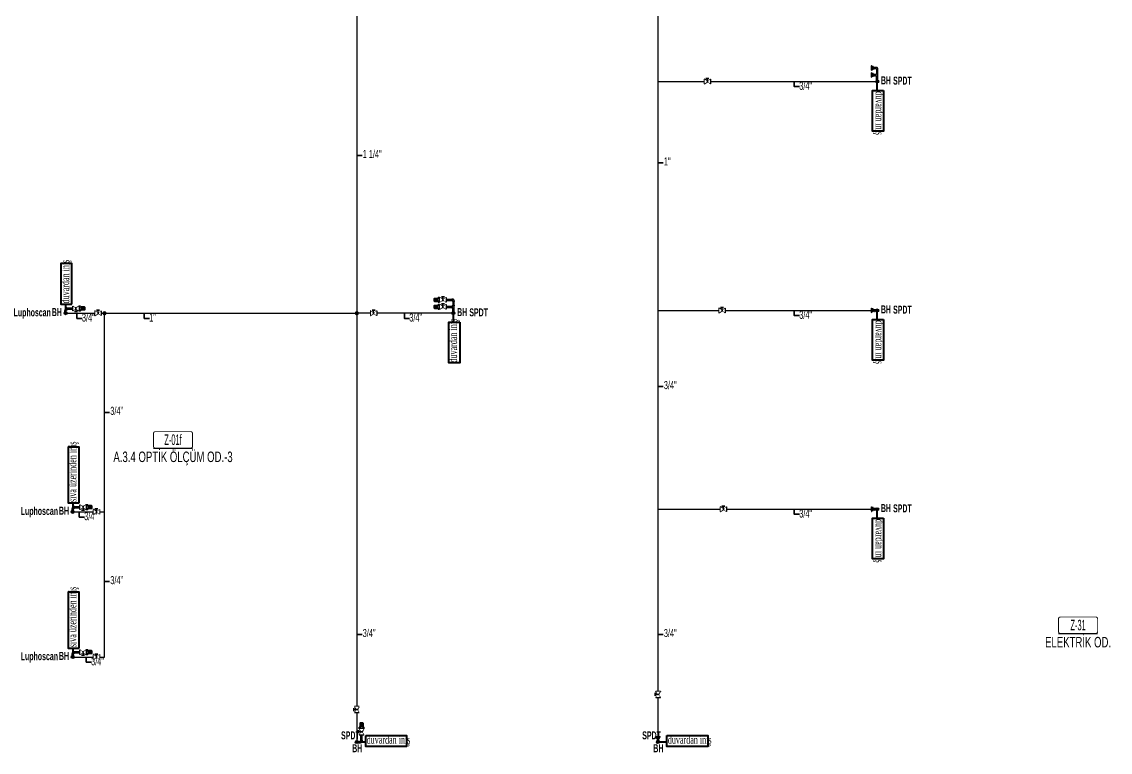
# Model space of a CAD drawing. Header units: centimetres. Extents: x 392964 to 515689, y 49661 to 58661.
# Drawn here: x 495445 to 497757, y 51865 to 53417 of the extents above; entities that cross this region are included whole.
import ezdxf
from ezdxf.enums import TextEntityAlignment as Align

# ---------------------------------------------------------------- set-up
doc = ezdxf.new("R2010")
doc.units = ezdxf.units.CM
doc.linetypes.add('MEDSISTEMBH_LINE', pattern=[1.5, 1.3, 0, -0.2])
for name, color, linetype in [('-M-MAHAL-DEBILER', 7, 'Continuous'), ('-M-MAHAL-ETIKET-NOT', 7, 'Continuous'), ('-M-MAHAL-ETIKET-NOTM', 7, 'Continuous'), ('-M-MAHAL-ETK-', 7, 'Continuous'), ('-M-MAHAL-HAVA-DEGISIM', 7, 'Continuous'), ('-M-MAHAL-NO', 7, 'Continuous'), ('-M-MAHAL-NOM', 7, 'Continuous'), ('-M-VALVE', 7, 'Continuous'), ('RAKOR02', 132, 'Continuous'), ('vana-kuresel02', 2, 'Continuous')]:
    doc.layers.add(name, color=color, linetype=linetype)
for name, color, linetype, lineweight in [('0-KRCN-BAS HAVA', 101, 'BASINÇ HAVA', 35), ('0-KRCN-IST-KÜRESEL VANA', 4, 'Continuous', 25), ('0-KRCN-SHT-KÜRESEL VANA', 4, 'Continuous', 25), ('_MDS_0', 7, 'Continuous', 30), ('_MDS_BORU_22.00X1.00_BASINÇLI HAVA', 5, 'Continuous', 30), ('_MDS_DOWN-22.00X1.00', 5, 'Continuous', 30), ('_MDS_TEE', 7, 'Continuous', 30), ('MED.GAZ YAZI', 2, '0-A_LINE', 40)]:
    doc.layers.add(name, color=color, linetype=linetype, lineweight=lineweight)
doc.styles.add('-M-ISSO-TEXT-TTF', font='ARIALN.TTF')
doc.styles.add('-M-MHLETK-NOT', font='romans.shx', dxfattribs={"width": 0.7})
doc.styles.add('-M-MHLETK-TEXT', font='ARIALN.TTF', dxfattribs={"width": 0.7})
doc.styles.add('BAYBURT XREF$0$TIMES', font='times.ttf')
doc.styles.add('BORU', font='tahoma.ttf', dxfattribs={"width": 0.5})
doc.styles.add('ON', font='ARIALN.TTF', dxfattribs={"width": 0.8, "height": 6})
doc.styles.add('OYAK', font='arialbd.ttf')
doc.styles.get("Standard").update_dxf_attribs({"font": 'arial.ttf'})
doc.linetypes.add('0-A_LINE', pattern='A,100,-1.5,["A",BORU,S=9,R=0,X=0,Y=-4.5],-9,6', length=116.5)
doc.linetypes.add('BASINÇ HAVA', pattern='A,0.5,-0.2,["BH",Standard,S=0.1,R=0,X=-0.1,Y=-0.05],-0.2', length=0.9)

# ---------------------------------------------------------------- blocks, each defined once
blk = doc.blocks.new('M-MHLETK-YNG')
at = {"layer": '-M-MAHAL-ETK-', "color": 0}
for p, q in [((-2.08, 0), (2.08, 0)), ((-1.16, 0), (-1.16, 0))]:
    blk.add_line(p, q, dxfattribs=at)
blk.add_lwpolyline([(-1.88, 1.74, 0.1, 0.1, 0), (1.88, 1.74, 0.1, 0.1, -0.414214), (2.08, 1.54, 0.1, 0.1, 0), (2.08, 0.2, 0.1, 0.1, -0.414214), (1.88, 0, 0.1, 0.1, 0), (-1.88, 0, 0.1, 0.1, -0.414214), (-2.08, 0.2, 0.1, 0.1, 0), (-2.08, 1.54, 0.1, 0.1, -0.414214)], format="xyseb", close=True, dxfattribs=at)
at = {"layer": '-M-MAHAL-DEBILER', "color": 4, "style": '-M-MHLETK-NOT', "width": 0.5, "flags": 8}
blk.add_attdef('DEBIS', text='', height=0.4, dxfattribs=at).set_placement((-2.17, 2.15), align=Align.MIDDLE_CENTER)
at = {"layer": '-M-MAHAL-DEBILER', "color": 191, "style": '-M-MHLETK-NOT', "width": 0.5, "flags": 8}
blk.add_attdef('DEBIR', text='', height=0.4, dxfattribs=at).set_placement((-1.61, 2.15), align=Align.MIDDLE_CENTER)
at = {"layer": '-M-MAHAL-DEBILER', "color": 31, "style": '-M-MHLETK-NOT', "width": 0.5, "flags": 8}
blk.add_attdef('DEBIF', text='', height=0.4, dxfattribs=at).set_placement((1.59, 2.15), align=Align.MIDDLE_CENTER)
at = {"layer": '-M-MAHAL-DEBILER', "color": 1, "style": '-M-MHLETK-NOT', "width": 0.5, "flags": 8}
blk.add_attdef('DEBIE', text='', height=0.4, dxfattribs=at).set_placement((2.32, 2.15), align=Align.MIDDLE_CENTER)
at = {"layer": '-M-MAHAL-ETIKET-NOT', "color": 3}
for tag, height, style, width, flags, p in [('KIS', 0.04, '-M-MHLETK-NOT', 0.5, 9, (-2.59, 1.62)), ('ALAN', 0.04, '-M-MHLETK-NOT', 0.5, 9, (-2.58, 1.56)), ('RH', 0.04, '-M-MHLETK-NOT', 0.5, 9, (-2.39, 1.62)), ('YUKSEKLIK', 0.04, '-M-MHLETK-NOT', 0.5, 9, (-2.32, 1.56)), ('YAZ', 0.04, '-M-MHLETK-NOT', 0.5, 9, (-2.18, 1.62)), ('MAH-ADI', 1.11, '-M-ISSO-TEXT-TTF', 0.8, 8, (0, -0.93))]:
    blk.add_attdef(tag, text='', height=height, dxfattribs=dict(at, style=style, width=width, flags=flags)).set_placement(p, align=Align.MIDDLE_CENTER)
at = {"layer": '-M-MAHAL-ETIKET-NOT', "color": 3, "style": '-M-MHLETK-NOT', "width": 0.5, "flags": 9}
for tag, p, height in [('HL', (-2.62, 1.49), 0.0286), ('KLKTR', (-2.62, 1.42), 0.04), ('RDY-BOY1', (-2.61, 1.37), 0.0286), ('RDY-BOY2', (-2.61, 1.32), 0.0286), ('RDY-BOY3', (-2.61, 1.27), 0.0286), ('RDY-BOY4', (-2.61, 1.22), 0.0286), ('KON-BOY1', (-2.61, 1.14), 0.0286), ('HLA', (-2.52, 1.49), 0.0286), ('RDY-TIP1', (-2.5, 1.37), 0.0286), ('RDY-TIP2', (-2.5, 1.32), 0.0286), ('RDY-TIP3', (-2.5, 1.27), 0.0286), ('RDY-TIP4', (-2.5, 1.22), 0.0286), ('KON-TIP1', (-2.5, 1.14), 0.0286), ('RDY-ADET1', (-2.39, 1.37), 0.0286), ('RDY-ADET2', (-2.39, 1.32), 0.0286), ('RDY-ADET3', (-2.39, 1.27), 0.0286), ('RDY-ADET4', (-2.39, 1.22), 0.0286), ('KON-ADET1', (-2.39, 1.14), 0.0286), ('RDY-ISI1', (-2.27, 1.37), 0.0286), ('RDY-ISI2', (-2.27, 1.32), 0.0286), ('RDY-ISI3', (-2.27, 1.27), 0.0286), ('RDY-ISI4', (-2.27, 1.22), 0.0286), ('KON-ISI1', (-2.27, 1.14), 0.0286), ('SHG', (-2.23, 1.49), 0.0286), ('AHU', (-2.23, 1.44), 0.0286), ('LHG', (-2.13, 1.49), 0.0286), ('RDY-BNP1', (-2.1, 1.37), 0.0286), ('RDY-BNP2', (-2.1, 1.32), 0.0286), ('RDY-BNP3', (-2.1, 1.27), 0.0286), ('RDY-BNP4', (-2.1, 1.22), 0.0286), ('KON-BNP1', (-2.1, 1.14), 0.0286), ('HG', (-2.04, 1.49), 0.0286), ('HGA', (-1.96, 1.49), 0.0286), ('EF', (-1.96, 1.44), 0.0286), ('RDY-BNK1', (-1.96, 1.37), 0.0286), ('RDY-BNK2', (-1.96, 1.32), 0.0286), ('RDY-BNK3', (-1.96, 1.27), 0.0286), ('RDY-BNK4', (-1.96, 1.22), 0.0286), ('KON-BNK1', (-1.96, 1.14), 0.0286), ('KON-BOY2', (-2.61, 1.09), 0.0286), ('KON-BOY3', (-2.61, 1.04), 0.0286), ('FCU-TIP1', (-2.61, 0.96), 0.0286), ('FCU-TIP2', (-2.61, 0.91), 0.0286), ('FCU-TIP3', (-2.61, 0.86), 0.0286), ('VRV-TIP1', (-2.61, 0.76), 0.0286), ('VRV-TIP2', (-2.61, 0.71), 0.0286), ('FCU-ADET1', (-2.52, 0.96), 0.0286), ('FCU-ADET2', (-2.52, 0.91), 0.0286), ('FCU-ADET3', (-2.52, 0.86), 0.0286), ('VRV-ADET1', (-2.52, 0.76), 0.0286), ('VRV-ADET2', (-2.52, 0.71), 0.0286), ('KON-TIP2', (-2.5, 1.09), 0.0286), ('KON-TIP3', (-2.5, 1.04), 0.0286), ('FCU-KAP1', (-2.4, 0.96), 0.0286), ('FCU-KAP2', (-2.4, 0.91), 0.0286), ('FCU-KAP3', (-2.4, 0.86), 0.0286), ('VRV-KAP1', (-2.4, 0.76), 0.0286), ('VRV-KAP2', (-2.4, 0.71), 0.0286), ('KON-ADET2', (-2.39, 1.09), 0.0286), ('KON-ADET3', (-2.39, 1.04), 0.0286), ('FCU-DUY1', (-2.27, 0.96), 0.0286), ('FCU-DUY2', (-2.27, 0.91), 0.0286), ('FCU-DUY3', (-2.27, 0.86), 0.0286), ('VRV-DUY1', (-2.27, 0.76), 0.0286), ('VRV-DUY2', (-2.27, 0.71), 0.0286), ('KON-ISI2', (-2.27, 1.09), 0.0286), ('KON-ISI3', (-2.27, 1.04), 0.0286), ('FCU-SOG1', (-2.15, 0.96), 0.0286), ('FCU-SOG2', (-2.15, 0.91), 0.0286), ('FCU-SOG3', (-2.15, 0.86), 0.0286), ('VRV-SOG1', (-2.15, 0.76), 0.0286), ('VRV-SOG2', (-2.15, 0.71), 0.0286), ('KON-BNP2', (-2.1, 1.09), 0.0286), ('KON-BNP3', (-2.1, 1.04), 0.0286), ('FCU-ISI1', (-2.04, 0.96), 0.0286), ('FCU-ISI2', (-2.04, 0.91), 0.0286), ('FCU-ISI3', (-2.04, 0.86), 0.0286), ('VRV-ISI1', (-2.04, 0.76), 0.0286), ('VRV-ISI2', (-2.04, 0.71), 0.0286), ('KON-BNK2', (-1.96, 1.09), 0.0286), ('KON-BNK3', (-1.96, 1.04), 0.0286), ('FCU-DEBI1', (-1.95, 0.96), 0.0286), ('FCU-DEBI2', (-1.95, 0.91), 0.0286), ('FCU-DEBI3', (-1.95, 0.86), 0.0286), ('VRV-DEBI1', (-1.95, 0.76), 0.0286), ('VRV-DEBI2', (-1.95, 0.71), 0.0286), ('FCU-BNP1', (-1.83, 0.96), 0.0286), ('FCU-BNP2', (-1.83, 0.91), 0.0286), ('FCU-BNP3', (-1.83, 0.86), 0.0286), ('VRV-BNP1', (-1.83, 0.76), 0.0286), ('VRV-BNP2', (-1.83, 0.71), 0.0286), ('FCU-BNK1', (-1.61, 0.96), 0.0286), ('FCU-BNK2', (-1.61, 0.91), 0.0286), ('FCU-BNK3', (-1.61, 0.86), 0.0286), ('VRV-BNK1', (-1.61, 0.76), 0.0286), ('VRV-BNK2', (-1.61, 0.71), 0.0286)]:
    blk.add_attdef(tag, p, '', height=height, dxfattribs=at)
at = {"layer": '-M-MAHAL-ETIKET-NOTM', "color": 3, "style": '-M-ISSO-TEXT-TTF', "width": 0.8, "flags": 8}
blk.add_attdef('MAH-ADI2', text='', height=1.11, dxfattribs=at).set_placement((0, -2.55), align=Align.MIDDLE_CENTER)
at = {"layer": '-M-MAHAL-HAVA-DEGISIM', "style": '-M-MHLETK-NOT', "width": 0.5, "flags": 8}
for tag, p in [('HAVADEG', (0, 3.61)), ('HAVA', (0, 2.4))]:
    blk.add_attdef(tag, text='', height=0.6, dxfattribs=at).set_placement(p, align=Align.MIDDLE_CENTER)
at = {"layer": '-M-MAHAL-NO', "color": 7, "style": '-M-MHLETK-TEXT', "width": 0.6, "flags": 8}
blk.add_attdef('MAH-NO', text='', height=1.11, dxfattribs=at).set_placement((0, 0.89), align=Align.MIDDLE_CENTER)
at = {"layer": '-M-MAHAL-NOM', "color": 7, "style": '-M-MHLETK-TEXT', "width": 0.6, "flags": 8}
blk.add_attdef('MAH-NOM', text='', height=1.11, dxfattribs=at).set_placement((0, 0.89), align=Align.MIDDLE_CENTER)
blk = doc.blocks.new('TEE')
at = {"layer": '_MDS_TEE'}
h = blk.add_hatch(color=256, dxfattribs=at)
h.dxf.hatch_style = 1
edge = h.paths.add_edge_path()
edge.add_arc((0, 0), 50, 0, 360)
blk.add_circle((0, 0), 50, dxfattribs=at)
blk = doc.blocks.new('G$C6C5B105C')
at = {"layer": '-M-VALVE', "color": 7}
for p, q in [((-3.3, 0), (-3.3, -3.4)), ((3.3, 0), (-3.3, 0)), ((-3.2, 0), (-3.2, -3.4)), ((3.2, 0), (3.2, -3.4)), ((3.3, 0), (3.3, -3.4)), ((-5, -3.3), (-5, -3.2)), ((-4.6, -3.6), (-5, -3.2)), ((-4.7, -3.6), (-5, -3.3)), ((-3.5, -3.6), (-4.6, -3.6)), ((-4.6, -3.7), (4.6, -3.7)), ((-3.2, -2.6), (-2.8, -2.6)), ((-3.2, -3.5), (-3.2, -2.6)), ((-3.1, -3.5), (-3.1, -2.6)), ((-1.8, -3.6), (-3, -3.6)), ((3, -3.7), (-3, -3.7)), ((-2.8, -2.7), (-2.8, -3.3)), ((-2.8, -2.7), (-2.7, -3.3)), ((-2.7, -2.6), (-2, -2.6)), ((-2.7, -2.7), (-2.6, -3.3)), ((-1.9, -3.3), (-1.9, -2.7)), ((-1.7, -3.3), (-1.8, -2.7)), ((-1.8, -3.3), (-1.8, -2.7)), ((-1.7, -2.6), (-1.4, -2.6)), ((-1.6, -3.3), (-1.6, -3.4)), ((-1.5, -3.3), (-1.5, -3.4)), ((-1.4, -3.7), (-1.5, -3.7)), ((-1.2, -1.5), (-1.4, -1.6)), ((-1.4, -1.6), (-1.2, -1.7)), ((-1.2, -1.7), (-1.4, -1.8)), ((-1.4, -1.8), (-1.2, -2)), ((-1.2, -2), (-1.4, -2.1)), ((-1.4, -2.1), (-1.2, -2.2)), ((-1.2, -2.2), (-1.4, -2.3)), ((-1.4, -2.3), (-1.2, -2.4)), ((-1.2, -2.4), (-1.4, -2.6)), ((-1.4, -2.6), (-1.2, -2.7)), ((-1.2, -2.7), (-1.4, -2.8)), ((-1.4, -2.8), (-1.2, -2.9)), ((-1.2, -2.9), (-1.4, -3.1)), ((-1.4, -3.1), (-1.3, -3.1)), ((-1.4, -3.1), (-1.3, -3.2)), ((-1.4, -3.2), (-1.2, -3.2)), ((-0.1, -3.7), (-1.4, -3.7)), ((-1.2, -1.3), (-1.3, -1.4)), ((-1.3, -1.4), (-1.2, -1.5)), ((-1.3, -3.2), (-1.2, -3.3)), ((1.4, -3.7), (0.1, -3.7)), ((1.3, -1.4), (1.2, -1.3)), ((1.3, -1.4), (1.2, -1.5)), ((1.2, -1.5), (1.4, -1.6)), ((1.4, -1.6), (1.2, -1.7)), ((1.2, -1.7), (1.4, -1.8)), ((1.4, -1.8), (1.2, -2)), ((1.2, -2), (1.4, -2.1)), ((1.4, -2.1), (1.2, -2.2)), ((1.2, -2.2), (1.4, -2.3)), ((1.4, -2.3), (1.2, -2.4)), ((1.2, -2.4), (1.4, -2.6)), ((1.4, -2.6), (1.2, -2.7)), ((1.2, -2.7), (1.4, -2.8)), ((1.4, -2.8), (1.2, -2.9)), ((1.2, -2.9), (1.4, -3.1)), ((1.3, -3.2), (1.2, -3.3)), ((1.4, -3), (1.3, -3)), ((1.4, -3.1), (1.3, -3.2)), ((1.7, -2.6), (1.4, -2.6)), ((1.4, -3.1), (1.4, -3.1)), ((1.5, -3.7), (1.4, -3.7)), ((1.5, -3.2), (1.5, -3.4)), ((1.6, -3.2), (1.6, -3.4)), ((1.6, -3.6), (1.7, -3.5)), ((1.7, -3.3), (1.8, -2.7)), ((1.8, -3.3), (1.8, -2.7)), ((1.8, -3.6), (3, -3.6)), ((1.9, -3.3), (1.9, -2.7)), ((2.7, -2.6), (2, -2.6)), ((2.7, -2.7), (2.6, -3.3)), ((2.8, -2.7), (2.7, -3.3)), ((2.8, -2.6), (3.2, -2.6)), ((2.8, -2.7), (2.8, -3.3)), ((3.1, -3.5), (3.1, -2.6)), ((3.2, -3.5), (3.2, -2.6)), ((3.5, -3.6), (4.6, -3.6)), ((4.6, -3.6), (5, -3.2)), ((4.7, -3.6), (5, -3.3)), ((5, -3.3), (5, -3.2))]:
    blk.add_line(p, q, dxfattribs=at)
at = {"layer": '-M-VALVE', "color": 8}
for p, q in [((-3.2, 0), (-3.3, -0.1)), ((3.3, 0), (3.2, -0.1)), ((-4.9, -3.2), (-5, -3.3)), ((-4.9, -3.3), (-4.9, -3.4)), ((-4.8, -3.4), (-4.8, -3.4)), ((-4.7, -3.5), (-4.8, -3.5)), ((-4.7, -3.6), (-4.7, -3.6)), ((-4.6, -3.6), (-4.6, -3.7)), ((-4.4, -3.6), (-4.5, -3.7)), ((-4.3, -3.6), (-4.3, -3.7)), ((-4.1, -3.6), (-4.2, -3.7)), ((-4, -3.6), (-4, -3.7)), ((-3.8, -3.6), (-3.9, -3.7)), ((-3.7, -3.6), (-3.7, -3.7)), ((-3.5, -3.6), (-3.6, -3.7)), ((-3.2, -3.5), (-3.4, -3.7)), ((-3.2, -0.2), (-3.3, -0.2)), ((-3.2, -0.3), (-3.3, -0.4)), ((-3.2, -0.5), (-3.3, -0.5)), ((-3.2, -0.6), (-3.3, -0.7)), ((-3.2, -0.7), (-3.3, -0.8)), ((-3.2, -0.9), (-3.3, -1)), ((-3.2, -1), (-3.3, -1.1)), ((-3.2, -1.2), (-3.3, -1.3)), ((-3.2, -1.4), (-3.3, -1.4)), ((-3.2, -1.5), (-3.3, -1.6)), ((-3.2, -1.7), (-3.3, -1.7)), ((-3.2, -1.8), (-3.3, -1.9)), ((-3.2, -2), (-3.3, -2)), ((-3.2, -2.1), (-3.3, -2.2)), ((-3.2, -2.3), (-3.3, -2.3)), ((-3.2, -2.4), (-3.3, -2.5)), ((-3.2, -2.6), (-3.3, -2.6)), ((-3.2, -2.7), (-3.3, -2.8)), ((-3.2, -2.9), (-3.3, -2.9)), ((-3.2, -3), (-3.3, -3.1)), ((-3.2, -3.2), (-3.3, -3.2)), ((-3.2, -3.3), (-3.3, -3.4)), ((-3.1, -3.4), (-3.2, -3.4)), ((-3.2, -3.6), (-3.1, -3.5)), ((-3.1, -3.6), (-3, -3.6)), ((-3, -3.7), (-2.9, -3.6)), ((-2.8, -3.7), (-2.7, -3.6)), ((-2.7, -3.7), (-2.6, -3.6)), ((-2.5, -3.7), (-2.4, -3.6)), ((-2.4, -3.7), (-2.3, -3.6)), ((-2.2, -3.7), (-2.1, -3.6)), ((-2.1, -3.7), (-2, -3.6)), ((-1.9, -3.7), (-1.8, -3.6)), ((-1.8, -3.7), (-1.5, -3.4)), ((-1.6, -3.4), (-1.4, -3.1)), ((1.2, -1.4), (-1.4, -1.6)), ((1.4, -1.6), (-1.4, -1.8)), ((1.4, -1.8), (-1.4, -2.1)), ((1.4, -2.1), (-1.4, -2.3)), ((1.4, -2.3), (-1.4, -2.6)), ((1.4, -2.6), (-1.4, -2.8)), ((1.4, -2.8), (-1.4, -3.1)), ((-0.4, -1.3), (-1.3, -1.4)), ((1.2, -2.9), (-1.3, -3.1)), ((-1.3, -3.2), (-1.3, -3.2)), ((-1.3, -3.2), (-1.3, -3.2)), ((0.2, -1.3), (-1.2, -1.5)), ((-1.2, -1.7), (1.2, -1.5)), ((1.2, -1.7), (-1.2, -2)), ((-1.2, -2.2), (1.2, -2)), ((1.2, -2.2), (-1.2, -2.4)), ((-1.2, -2.7), (1.2, -2.4)), ((1.2, -2.7), (-1.2, -2.9)), ((1.4, -3.1), (0.1, -3.2)), ((1.4, -3), (1.5, -3)), ((1.5, -3.1), (1.6, -3)), ((1.5, -3.2), (1.6, -3.1)), ((1.5, -3.4), (1.6, -3.3)), ((1.6, -3.5), (1.6, -3.4)), ((1.7, -3.7), (1.8, -3.6)), ((1.8, -3.7), (1.9, -3.6)), ((2, -3.7), (2.1, -3.6)), ((2.1, -3.7), (2.3, -3.6)), ((2.3, -3.7), (2.4, -3.6)), ((2.5, -3.7), (2.6, -3.6)), ((2.6, -3.7), (2.7, -3.6)), ((2.8, -3.7), (2.9, -3.6)), ((2.9, -3.7), (3, -3.6)), ((3.1, -3.5), (3.1, -3.4)), ((3.1, -3.4), (3.2, -3.4)), ((3.1, -3.7), (3.2, -3.5)), ((3.3, -0.2), (3.2, -0.2)), ((3.3, -0.3), (3.2, -0.4)), ((3.3, -0.5), (3.2, -0.5)), ((3.3, -0.6), (3.2, -0.7)), ((3.3, -0.7), (3.2, -0.8)), ((3.3, -0.9), (3.2, -1)), ((3.3, -1.1), (3.2, -1.1)), ((3.3, -1.2), (3.2, -1.3)), ((3.3, -1.4), (3.2, -1.4)), ((3.3, -1.5), (3.2, -1.6)), ((3.3, -1.7), (3.2, -1.7)), ((3.3, -1.8), (3.2, -1.9)), ((3.3, -2), (3.2, -2)), ((3.3, -2.1), (3.2, -2.2)), ((3.3, -2.3), (3.2, -2.4)), ((3.3, -2.4), (3.2, -2.5)), ((3.3, -2.6), (3.2, -2.7)), ((3.3, -2.7), (3.2, -2.8)), ((3.3, -2.9), (3.2, -3)), ((3.3, -3), (3.2, -3.1)), ((3.3, -3.2), (3.2, -3.3)), ((3.3, -3.3), (3.2, -3.4)), ((3.3, -3.5), (3.2, -3.5)), ((3.3, -3.6), (3.3, -3.6)), ((3.5, -3.6), (3.4, -3.7)), ((3.6, -3.6), (3.5, -3.7)), ((3.8, -3.6), (3.7, -3.7)), ((3.9, -3.6), (3.8, -3.7)), ((4.1, -3.6), (4, -3.7)), ((4.2, -3.6), (4.2, -3.7)), ((4.4, -3.6), (4.3, -3.7)), ((4.5, -3.6), (4.5, -3.7)), ((4.9, -3.4), (4.6, -3.7))]:
    blk.add_line(p, q, dxfattribs=at)
at = {"layer": '-M-VALVE', "color": 7, "extrusion": (2.61232e-16, 1, -2e-16)}
for p, q in [((1.3, -3.2), (-1.3, -3.2)), ((1.2, -1.3), (-1.2, -1.3))]:
    blk.add_line(p, q, dxfattribs=at)
at = {"layer": '-M-VALVE', "color": 7}
for centre, radius, start, end in [((-4.6, -3.5), 0.164, 222.6141, 270), ((-4.6, -3.5), 0.103, 222.6141, 270), ((-3.5, -3.4), 0.206, 270, 0), ((-3.5, -3.4), 0.267, 270, 0), ((-3, -3.5), 0.205, 180, 270), ((-3, -3.5), 0.103, 180, 270), ((-1.8, -3.4), 0.206, 270, 0), ((-1.8, -3.4), 0.308, 270, 0), ((-1.4, -3.3), 0.205, 92.7361, 180), ((-1.4, -3.3), 0.103, 92.7361, 180), ((-1.4, -3.4), 0.257, 270, 18.7241), ((1.4, -3.4), 0.257, 161.3204, 270), ((1.4, -3.2), 0.205, 0, 92.7361), ((1.4, -3.2), 0.103, 0, 92.7361), ((1.8, -3.4), 0.308, 180, 270), ((1.8, -3.4), 0.206, 180, 270), ((3, -3.5), 0.103, 270, 0), ((3, -3.5), 0.205, 270, 0), ((3.5, -3.4), 0.267, 180, 270), ((3.5, -3.4), 0.206, 180, 270), ((4.6, -3.5), 0.103, 270, 317.3859), ((4.6, -3.5), 0.164, 270, 317.3859)]:
    blk.add_arc(centre, radius, start, end, dxfattribs=at)
for centre, major_axis, ratio, start_param, end_param in [((-2.7, -2.7), (0, -0.103), 0.499054, 3.141593, 4.893196), ((-2.8, -2.7), (0, 0.103), 0.502318, 4.712389, 6.283185), ((-2.7, -3.3), (0, -0.108), 0.5, 4.712389, 8.034448), ((-2.6, -2.7), (0, -0.103), 0.499054, 3.141593, 4.893196), ((-2.8, -3.3), (0, -0.108), 0.5, 7.24851, 8.034448), ((-2, -2.7), (0, 0.103), 0.811399, 4.749961, 6.283185), ((-1.9, -3.3), (0, 0.108), 0.809017, 3.495105, 4.766088), ((-1.8, -3.3), (0, 0.108), 0.809017, 1.596677, 4.766088), ((-1.7, -2.7), (0, 0.103), 0.808856, 0, 1.638834), ((-1.7, -2.7), (0, 0.103), 0.808856, 0, 1.638834)]:
    blk.add_ellipse(centre, major_axis=major_axis, ratio=ratio, start_param=start_param, end_param=end_param, dxfattribs=at)
at = {"layer": '-M-VALVE', "color": 7, "extrusion": (0, 0, -1)}
for centre, major_axis, ratio, start_param, end_param in [((1.7, -2.7), (0, 0.103), 0.808856, 0, 1.638834), ((1.7, -2.7), (0, 0.103), 0.808856, 0, 1.638834), ((1.8, -3.3), (0, 0.108), 0.809017, 1.596677, 4.766088), ((1.9, -3.3), (0, 0.108), 0.809017, 3.495105, 4.766088), ((2, -2.7), (0, 0.103), 0.811399, 4.749961, 6.283185), ((2.6, -2.7), (0, -0.103), 0.499054, 3.141593, 4.893196), ((2.7, -3.3), (0, -0.108), 0.5, 4.712389, 8.034448), ((2.7, -2.7), (0, -0.103), 0.499054, 3.141593, 4.893196), ((2.8, -3.3), (0, -0.108), 0.5, 7.24851, 8.034448), ((2.8, -2.7), (0, 0.103), 0.502318, 4.712389, 6.283185)]:
    blk.add_ellipse(centre, major_axis=major_axis, ratio=ratio, start_param=start_param, end_param=end_param, dxfattribs=at)
blk = doc.blocks.new('0-MEK-SHT-KÜRESELVANA')
at = {"layer": '0-KRCN-IST-KÜRESEL VANA'}
blk.add_hatch(color=256, dxfattribs=at).paths.add_polyline_path([(1.4, 0, 1), (-1.4, 0, 1)])
for p, q in [((-1.1, 0.9), (-4.2, 3)), ((-4.2, -3.1), (-4.2, 3)), ((-4.2, 3), (-4.2, -3.1)), ((-2.4, 4.6), (2.3, 4.6)), ((0, 4.6), (-2.4, 4.6)), ((0, 0), (0, 4.6)), ((2.3, 4.6), (0, 4.6)), ((1.1, 0.8), (4.3, 3)), ((4.3, -3.1), (4.3, 3)), ((4.3, 3), (4.3, -3.1)), ((-4.2, -3.1), (-1.1, -0.9)), ((4.3, -3.1), (1.1, -0.8))]:
    blk.add_line(p, q, dxfattribs=at)
for points in [[(-4.5, 3.7), (-5, 3.7), (-5, -3.8), (-4.5, -3.8)], [(4.6, 3.7), (5, 3.7), (5, -3.8), (4.6, -3.8)]]:
    blk.add_lwpolyline(points, close=True, dxfattribs=at)
blk.add_circle((0, 0), 1.42, dxfattribs=at)
blk.add_wipeout([(4.3, 3), (4.3, -3.1), (1.1, -0.9), (1.2, -0.8), (1.2, -0.7), (1.2, -0.7), (1.3, -0.6), (1.3, -0.5), (1.4, -0.4), (1.4, -0.3), (1.4, -0.2), (1.4, -0.1), (1.4, 0), (1.4, 0.1), (1.4, 0.2), (1.4, 0.2), (1.4, 0.3), (1.4, 0.4), (1.3, 0.5), (1.3, 0.6), (1.2, 0.7), (1.2, 0.7), (1.2, 0.8), (1.1, 0.8), (1.1, 0.9)]).dxf.layer = '0-KRCN-IST-KÜRESEL VANA'
blk.add_wipeout([(-4.2, 3), (-4.2, -3.1), (-1.1, -0.9), (-1.2, -0.8), (-1.2, -0.7), (-1.2, -0.7), (-1.3, -0.6), (-1.3, -0.5), (-1.4, -0.4), (-1.4, -0.3), (-1.4, -0.2), (-1.4, -0.1), (-1.4, 0), (-1.4, 0.1), (-1.4, 0.2), (-1.4, 0.2), (-1.4, 0.3), (-1.4, 0.4), (-1.3, 0.5), (-1.3, 0.6), (-1.2, 0.7), (-1.2, 0.7), (-1.2, 0.8), (-1.1, 0.8), (-1.1, 0.9)]).dxf.layer = '0-KRCN-IST-KÜRESEL VANA'
blk = doc.blocks.new('A$C6A0AA91C')
at = {"layer": 'RAKOR02', "ltscale": 0.2}
for p, q in [((0, -14.6), (0, 14.2)), ((1.2, 19.1), (12, 19.1)), ((1.2, 10.1), (12, 10.1)), ((13.2, -14.6), (13.2, 14.2)), ((13.2, -14.2), (13.2, 14.2)), ((15.7, 13.5), (13.2, 11)), ((13.2, -11), (13.2, 11)), ((26, 13.5), (15.7, 13.5)), ((15.7, -13.5), (15.7, 13.5)), ((26, -13.5), (26, 13.5)), ((29, 12), (26, 12)), ((37, 13.5), (29, 13.5)), ((29, -13.5), (29, 13.5)), ((37, -13.5), (37, 13.5)), ((40, 12), (37, 12)), ((43, 13.5), (40, 13.5)), ((40, -13.5), (40, 13.5)), ((43, -13.5), (43, 13.5)), ((43, 13.5), (45.5, 11)), ((45.5, -11), (45.5, 11)), ((12, -10.1), (1.2, -10.1)), ((12, -19.1), (1.2, -19.1)), ((15.7, -13.5), (13.2, -11)), ((26, -13.5), (15.7, -13.5)), ((29, -12), (26, -12)), ((37, -13.5), (29, -13.5)), ((40, -12), (37, -12)), ((43, -13.5), (40, -13.5)), ((43, -13.5), (45.5, -11))]:
    blk.add_line(p, q, dxfattribs=at)
for centre, radius, start, end in [((9, 14.6), 9.04, 150.13717, 209.86283), ((42.7, 0), 42.7, 166.38232, 193.61768), ((4.2, 14.6), 9.04, 330.13717, 29.86283), ((-29.5, 0), 42.7, 346.38232, 13.61768), ((9, -14.6), 9.04, 150.13717, 209.86283), ((4.2, -14.6), 9.04, 330.13717, 29.86283)]:
    blk.add_arc(centre, radius, start, end, dxfattribs=at)

msp = doc.modelspace()

# ---------------------------------------------------------------- hatches: boundary and pattern name
at = {"layer": '_MDS_DOWN-22.00X1.00'}
for points in [[(497258.4, 53290.3, 1), (497264.9, 53290.3, 1)], [(495541.1, 52797.9, -1), (495534.6, 52797.9, -1)], [(496358.4, 52797.9, -1), (496364.9, 52797.9, -1)], [(497258.4, 52803.7, 1), (497264.9, 52803.7, 1)], [(497258.4, 52381.5, 1), (497264.9, 52381.5, 1)], [(495556.2, 52375.9, -1), (495549.7, 52375.9, -1)], [(495556.2, 52067.4, -1), (495549.7, 52067.4, -1)], [(496156.5, 51889.9, 1), (496156.5, 51883.4, 1)], [(496796.1, 51889.9, 1), (496796.1, 51883.4, 1)]]:
    msp.add_hatch(color=256, dxfattribs=at).paths.add_polyline_path(points)

# ---------------------------------------------------------------- linework, layer by layer
at = {"layer": '0-KRCN-BAS HAVA', "color": 4, "ltscale": 150}
for points in [[(497096.6, 53279.4), (497085.6, 53279.4), (497085.6, 53290.3)], [(496156.5, 53133), (496167.5, 53133)], [(496796.1, 53117.3), (496807.1, 53117.3)], [(497096.6, 52792.8), (497085.6, 52792.8), (497085.6, 52803.7)], [(495573.1, 52787), (495562.1, 52787), (495562.1, 52797.9)], [(495715.8, 52787), (495704.9, 52787), (495704.9, 52797.9)], [(496268.4, 52787), (496257.4, 52787), (496257.4, 52797.9)], [(496796.1, 52642), (496807.1, 52642)], [(495620.5, 52587.3), (495631.4, 52587.3)], [(495577.8, 52364.9), (495566.9, 52364.9), (495566.9, 52375.9)], [(497096.6, 52370.6), (497085.6, 52370.6), (497085.6, 52381.5)], [(495620.5, 52227.6), (495631.4, 52227.6)], [(496156.5, 52115.2), (496167.5, 52115.2)], [(496796.1, 52115.2), (496807.1, 52115.2)], [(495592.6, 52056.6), (495581.7, 52056.6), (495581.7, 52067.6)]]:
    msp.add_lwpolyline(points, dxfattribs=at)
at = {"layer": '_MDS_BORU_22.00X1.00_BASINÇLI HAVA', "linetype": 'MEDSISTEMBH_LINE', "ltscale": 80}
for p, q in [((496156.5, 56702.2), (496156.5, 51886.7)), ((496796.1, 54957.9), (496796.1, 51886.7)), ((497255.8, 53320.3), (497252.1, 53320.2)), ((497255.8, 53317.6), (497252.1, 53317.5)), ((497255.8, 53320.8), (497257, 53320.8)), ((497255.8, 53320.8), (497255.8, 53317.1)), ((497255.8, 53317.1), (497257, 53317.1)), ((497257, 53320.8), (497257, 53317.1)), ((497260, 53320.3), (497257, 53320.3)), ((497259.3, 53317.6), (497257, 53317.6)), ((497260.3, 53316.6), (497260.3, 53306.3)), ((497263, 53292.8), (497263, 53317.3)), ((496796.1, 53290.3), (497261.7, 53290.3)), ((497255.8, 53305.3), (497252.1, 53305.2)), ((497255.8, 53302.6), (497252.1, 53302.5)), ((497255.8, 53305.8), (497257, 53305.8)), ((497255.8, 53305.8), (497255.8, 53302.1)), ((497255.8, 53302.1), (497257, 53302.1)), ((497257, 53305.8), (497257, 53302.1)), ((497259.3, 53305.3), (497257, 53305.3)), ((497259.3, 53302.6), (497257, 53302.6)), ((497260.3, 53292.8), (497260.3, 53301.6)), ((496358.2, 52828.4), (496359.3, 52828.4)), ((496358.2, 52828.4), (496358.2, 52824.7)), ((496358.2, 52824.7), (496359.3, 52824.7)), ((496359.3, 52828.4), (496359.3, 52824.7)), ((496360, 52827.9), (496359.3, 52827.9)), ((496359.8, 52824.2), (496359.8, 52823.1)), ((496359.8, 52824.2), (496363.5, 52824.2)), ((496363, 52824.2), (496363, 52824.9)), ((496363.5, 52824.2), (496363.5, 52823.1)), ((495536, 52804.9), (495536, 52803.8)), ((495539.7, 52804.9), (495536, 52804.9)), ((495539.7, 52803.8), (495536, 52803.8)), ((495536.5, 52800.4), (495536.5, 52803.8)), ((495539.2, 52800.4), (495539.2, 52803.8)), ((495539.7, 52804.9), (495539.7, 52803.8)), ((495540.7, 52809.6), (495540.7, 52805.9)), ((496358.2, 52813.4), (496359.3, 52813.4)), ((496358.2, 52813.4), (496358.2, 52809.7)), ((496358.2, 52809.7), (496359.3, 52809.7)), ((496359.3, 52813.4), (496359.3, 52809.7)), ((496359.8, 52823.1), (496363.5, 52823.1)), ((496359.8, 52815), (496359.8, 52813.9)), ((496359.8, 52815), (496363.5, 52815)), ((496359.8, 52813.9), (496363.5, 52813.9)), ((496359.8, 52808.1), (496359.8, 52809.2)), ((496359.8, 52809.2), (496363.5, 52809.2)), ((496359.8, 52808.1), (496363.5, 52808.1)), ((496360.3, 52823.1), (496360.3, 52815)), ((496360.3, 52800.3), (496360.3, 52808.1)), ((496363, 52815), (496363, 52823.1)), ((496363, 52809.2), (496363, 52813.9)), ((496363, 52800.3), (496363, 52808.1)), ((496363.5, 52815), (496363.5, 52813.9)), ((496363.5, 52808.1), (496363.5, 52809.2)), ((496796.1, 52803.7), (497261.7, 52803.7)), ((497255.8, 52805.1), (497252.1, 52805.2)), ((497255.8, 52802.4), (497252.1, 52802.5)), ((497255.8, 52805.6), (497257, 52805.6)), ((497255.8, 52801.9), (497255.8, 52805.6)), ((497255.8, 52801.9), (497257, 52801.9)), ((497257, 52801.9), (497257, 52805.6)), ((497258.8, 52805.1), (497257, 52805.1)), ((497258.8, 52802.4), (497257, 52802.4)), ((495537.8, 52797.9), (496156.5, 52797.9)), ((495620.5, 52067.4), (495620.5, 52797.9)), ((496361.7, 52797.9), (496156.5, 52797.9)), ((495555.9, 52387.6), (495555.9, 52383.9)), ((495551.2, 52382.9), (495551.2, 52381.8)), ((495554.9, 52382.9), (495551.2, 52382.9)), ((495554.9, 52381.8), (495551.2, 52381.8)), ((495551.7, 52378.4), (495551.7, 52381.8)), ((495553, 52375.9), (495620.5, 52375.9)), ((495554.4, 52378.4), (495554.4, 52381.8)), ((495554.9, 52382.9), (495554.9, 52381.8)), ((496796.1, 52381.5), (497261.7, 52381.5)), ((497255.8, 52382.9), (497252.1, 52383)), ((497255.8, 52380.2), (497252.1, 52380.3)), ((497255.8, 52383.4), (497257, 52383.4)), ((497255.8, 52379.7), (497255.8, 52383.4)), ((497255.8, 52379.7), (497257, 52379.7)), ((497257, 52379.7), (497257, 52383.4)), ((497258.8, 52382.9), (497257, 52382.9)), ((497258.8, 52380.2), (497257, 52380.2)), ((495551.2, 52074.6), (495551.2, 52073.5)), ((495554.9, 52074.6), (495551.2, 52074.6)), ((495554.9, 52073.5), (495551.2, 52073.5)), ((495551.7, 52070.1), (495551.7, 52073.5)), ((495553, 52067.4), (495620.5, 52067.4)), ((495554.4, 52070.1), (495554.4, 52073.5)), ((495554.9, 52074.6), (495554.9, 52073.5)), ((495555.9, 52079.3), (495555.9, 52075.6)), ((496159.2, 51888.1), (496162.6, 51888.1)), ((496159.2, 51885.4), (496162.6, 51885.4)), ((496163.7, 51888.6), (496162.6, 51888.6)), ((496162.6, 51888.6), (496162.6, 51884.9)), ((496163.7, 51884.9), (496162.6, 51884.9)), ((496163.7, 51888.6), (496163.7, 51884.9)), ((496168.4, 51889.6), (496164.7, 51889.6)), ((496794.3, 51891.7), (496794.3, 51890.6)), ((496798, 51891.7), (496794.3, 51891.7)), ((496798, 51890.6), (496794.3, 51890.6)), ((496794.8, 51891.7), (496794.7, 51895.5)), ((496794.8, 51888.8), (496794.8, 51890.6)), ((496797.5, 51891.7), (496797.4, 51895.5)), ((496797.5, 51888.8), (496797.5, 51890.6)), ((496798, 51891.7), (496798, 51890.6))]:
    msp.add_line(p, q, dxfattribs=at)
for centre, radius, start, end in [((497259.3, 53316.6), 1, 360, 90), ((497260, 53317.3), 3, 0, 90), ((497259.3, 53306.3), 1, 270, 0), ((497259.3, 53301.6), 1, 360, 90), ((496359.3, 52824.2), 1, 0, 90), ((496360, 52824.9), 3, 0, 90), ((495540.7, 52804.9), 4.2, 90, 180), ((495540.7, 52804.9), 1.5, 90, 180), ((496359.3, 52813.9), 1, 270, 0), ((496359.3, 52809.2), 1, 0, 90), ((495555.9, 52382.9), 4.2, 90, 180), ((495555.9, 52382.9), 1.5, 90, 180), ((495555.9, 52074.6), 4.2, 90, 180), ((495555.9, 52074.6), 1.5, 90, 180), ((496163.7, 51889.6), 1.5, 270, 0), ((496163.7, 51889.6), 4.2, 270, 0)]:
    msp.add_arc(centre, radius, start, end, dxfattribs=at)
at = {"layer": '_MDS_DOWN-22.00X1.00'}
for centre in [(497261.7, 53290.3), (495537.8, 52797.9), (496361.7, 52797.9), (497261.7, 52803.7), (497261.7, 52381.5), (495553, 52375.9), (495553, 52067.4), (496156.5, 51886.7), (496796.1, 51886.7)]:
    msp.add_circle(centre, 3.25, dxfattribs=at)
at = {"layer": 'MED.GAZ YAZI', "color": 2, "ltscale": 50}
for p, q in [((497261.7, 53271.2), (497261.7, 53287.1)), ((495537.8, 52817), (495537.8, 52801.2)), ((497261.7, 52784.6), (497261.7, 52800.5)), ((496361.7, 52778.8), (496361.7, 52794.7)), ((495553, 52395), (495553, 52379.1)), ((497261.7, 52362.4), (497261.7, 52378.3)), ((495553, 52086.5), (495553, 52070.7)), ((496175.6, 51886.7), (496159.8, 51886.7)), ((496815.2, 51886.7), (496799.4, 51886.7))]:
    msp.add_line(p, q, dxfattribs=at)
for points in [[(497275.4, 53271.2), (497275.4, 53184.7), (497252, 53184.7), (497252, 53271.2)], [(495551.5, 52817), (495551.5, 52903.5), (495528.1, 52903.5), (495528.1, 52817)], [(496375.4, 52778.8), (496375.4, 52692.3), (496352, 52692.3), (496352, 52778.8)], [(497275.4, 52784.6), (497275.4, 52698.1), (497252, 52698.1), (497252, 52784.6)], [(495566.7, 52395), (495566.7, 52513.5), (495543.3, 52513.5), (495543.3, 52395)], [(497275.4, 52362.4), (497275.4, 52275.9), (497252, 52275.9), (497252, 52362.4)], [(495566.7, 52086.5), (495566.7, 52205), (495543.3, 52205), (495543.3, 52086.5)], [(496175.6, 51900.4), (496262.1, 51900.4), (496262.1, 51877), (496175.6, 51877)], [(496815.2, 51900.4), (496901.7, 51900.4), (496901.7, 51877), (496815.2, 51877)]]:
    msp.add_lwpolyline(points, close=True, dxfattribs=at)

# ---------------------------------------------------------------- block references
at = {"layer": '-M-MAHAL-ETK-', "xscale": 20, "yscale": 20, "zscale": 20}
for p, values in [((495766.1, 52511.4), {'MAH-NO': 'Z-01f', 'MAH-ADI': 'A.3.4 OPTİK ÖLÇÜM OD.-3'}), ((497688.3, 52117.6), {'MAH-NO': 'Z-31', 'MAH-ADI': 'ELEKTRİK OD.'})]:
    msp.add_blockref('M-MHLETK-YNG', p, dxfattribs=at).add_auto_attribs(values)
at = {"layer": '-M-VALVE', "color": 7, "xscale": -1}
for p, rotation in [((497253.4, 53318.9), 270.0000000000001), ((497253.4, 53303.9), 270.0000000000001), ((496796, 51894.2), 179.9999999999999)]:
    msp.add_blockref('G$C6C5B105C', p, dxfattribs=dict(at, rotation=rotation))
at = {"layer": '-M-VALVE', "color": 7, "rotation": 270.0000000000001}
for p in [(497253.4, 52803.8), (497253.4, 52381.6)]:
    msp.add_blockref('G$C6C5B105C', p, dxfattribs=at)
at = {"layer": '_MDS_TEE', "xscale": -0.065, "yscale": 0.065, "zscale": 0.065}
for p, rotation in [((495620.5, 52797.9), 89.99999999999987), ((496156.5, 52797.9), 89.9999999999999)]:
    msp.add_blockref('TEE', p, dxfattribs=dict(at, rotation=rotation))
at = {"layer": 'vana-kuresel02', "ltscale": 0.5, "yscale": 0.2603184883086871, "zscale": 0.2603184883086871}
for p, xscale, rotation in [((495566.6, 52807.8), -0.2603184883086871, 180), ((496166.6, 51915.4), 0.2603184883086871, 90)]:
    msp.add_blockref('A$C6A0AA91C', p, dxfattribs=dict(at, xscale=xscale, rotation=rotation))
at = {"layer": 'vana-kuresel02', "ltscale": 0.5, "xscale": -0.2603184883086871, "yscale": 0.2603184883086871, "zscale": 0.2603184883086871}
msp.add_blockref('A$C6A0AA91C', (496332.5, 52811.5), dxfattribs=at)

# ---------------------------------------------------------------- texts
at = {"layer": '0-KRCN-BAS HAVA', "color": 4, "ltscale": 150, "style": 'ON', "width": 0.8}
for s, p in [('3/4"', (497096.1, 53272.6)), ('1 1/4"', (496169, 53127.7)), ('1"', (496808.6, 53111.9)), ('3/4"', (497096.1, 52786)), ('3/4"', (495572.6, 52780.2)), ('1"', (495715.4, 52780.2)), ('3/4"', (496267.9, 52780.2)), ('3/4"', (496808.6, 52636.7)), ('3/4"', (495632.9, 52582)), ('3/4"', (495577.4, 52358.2)), ('3/4"', (497096.1, 52363.8)), ('3/4"', (495632.9, 52222.3)), ('3/4"', (496169, 52109.9)), ('3/4"', (496808.6, 52109.9)), ('3/4"', (495592.2, 52049.9))]:
    msp.add_text(s, height=17, dxfattribs=at).set_placement(p)
at = {"layer": '_MDS_0', "style": 'OYAK', "width": 0.5}
for p in [(497280.2, 53279.1), (495519.3, 52786.7), (496380.2, 52786.7), (497280.2, 52792.5), (495534.5, 52364.7), (497280.2, 52370.3), (495534.5, 52056.2), (496157.3, 51860), (496796.9, 51860)]:
    msp.add_text('BH', height=17, dxfattribs=at).set_placement(p, align=Align.BOTTOM_CENTER)
at = {"layer": '_MDS_0', "color": 61, "style": 'OYAK', "width": 0.5}
for p in [(497295.4, 53278.5), (496395.4, 52786.1), (497295.4, 52791.9), (497295.4, 52369.7), (496123, 51887.4), (496762.6, 51887.4)]:
    msp.add_text('SPDT', height=17, dxfattribs=at).set_placement(p, align=Align.BOTTOM_LEFT)
for p in [(495510.7, 52786.1), (495525.9, 52364.1), (495525.9, 52055.6)]:
    msp.add_text('Luphoscan ', height=17, dxfattribs=at).set_placement(p, align=Align.BOTTOM_RIGHT)
at = {"layer": 'MED.GAZ YAZI', "color": 2, "ltscale": 50, "style": 'BAYBURT XREF$0$TIMES', "width": 0.6}
for s, rotation, p in [('duvardan iniş', 270, (497258.3, 53269.4)), ('duvardan iniş', 90, (495545.6, 52818.8)), ('duvardan iniş', 270, (497258.3, 52782.8)), ('duvardan iniş', 90, (496369.4, 52693.1)), ('sıva üzerinden iniş', 90, (495560.8, 52396.8)), ('duvardan iniş', 270, (497258.3, 52360.7)), ('sıva üzerinden iniş', 90, (495560.8, 52088.3))]:
    msp.add_text(s, height=17, rotation=rotation, dxfattribs=at).set_placement(p)
for p in [(496177.4, 51883.3), (496817, 51883.3)]:
    msp.add_text('duvardan iniş', height=17, dxfattribs=at).set_placement(p)

# ---------------------------------------------------------------- next in the draw order: block references
at = {"layer": '0-KRCN-SHT-KÜRESEL VANA', "yscale": 1.333333333333333, "zscale": 1.333333333333333}
for p, xscale in [((496901, 53290.3), 1.333333333333333), ((495607, 52797.9), 1.333333333333333), ((496192, 52797.9), 1.333333333333333), ((496339.2, 52811.6), -1.333333333333333), ((496932.2, 52803.7), 1.333333333333333), ((496935, 52381.5), 1.333333333333333), ((495603.5, 52375.9), 1.333333333333333), ((495603.5, 52067.6), 1.333333333333333)]:
    msp.add_blockref('0-MEK-SHT-KÜRESELVANA', p, dxfattribs=dict(at, xscale=xscale))
for p, xscale, rotation in [((495559.8, 52807.8), -1.333333333333333, 180), ((496796.1, 51988), 1.333333333333333, 90), ((496156.5, 51955.9), 1.333333333333333, 90), ((496166.5, 51908.7), 1.333333333333333, 90)]:
    msp.add_blockref('0-MEK-SHT-KÜRESELVANA', p, dxfattribs=dict(at, xscale=xscale, rotation=rotation))

# ---------------------------------------------------------------- next in the draw order: linework, layer by layer
at = {"layer": '_MDS_BORU_22.00X1.00_BASINÇLI HAVA', "linetype": 'MEDSISTEMBH_LINE', "ltscale": 80}
for p, q in [((495540.7, 52809.6), (495541.8, 52809.6)), ((495540.7, 52805.9), (495541.8, 52805.9)), ((495541.8, 52809.6), (495541.8, 52805.9)), ((495541.8, 52809.1), (495553.2, 52809.1)), ((495541.8, 52806.4), (495553.2, 52806.4)), ((496345.8, 52812.9), (496358.2, 52812.9)), ((496345.8, 52810.2), (496358.2, 52810.2)), ((496165.2, 51890.7), (496165.2, 51902)), ((496167.9, 51890.7), (496167.9, 51902)), ((496164.7, 51889.6), (496164.7, 51890.7)), ((496168.4, 51890.7), (496164.7, 51890.7)), ((496168.4, 51889.6), (496168.4, 51890.7))]:
    msp.add_line(p, q, dxfattribs=at)

# ---------------------------------------------------------------- next in the draw order: block references
at = {"layer": 'vana-kuresel02', "ltscale": 0.5, "xscale": -0.2603184883086871, "yscale": 0.2603184883086871, "zscale": 0.2603184883086871}
msp.add_blockref('A$C6A0AA91C', (496332.5, 52826.5), dxfattribs=at)
at = {"layer": 'vana-kuresel02', "ltscale": 0.5, "xscale": -0.2603184883086871, "yscale": 0.2603184883086871, "zscale": 0.2603184883086871, "rotation": 180}
for p in [(495581.7, 52385.8), (495581.7, 52077.5)]:
    msp.add_blockref('A$C6A0AA91C', p, dxfattribs=at)

# ---------------------------------------------------------------- next in the draw order: block references
at = {"layer": '0-KRCN-SHT-KÜRESEL VANA', "xscale": -1.333333333333333, "yscale": 1.333333333333333, "zscale": 1.333333333333333}
msp.add_blockref('0-MEK-SHT-KÜRESELVANA', (496339.2, 52826.6), dxfattribs=at)
at = {"layer": '0-KRCN-SHT-KÜRESEL VANA', "xscale": -1.333333333333333, "yscale": 1.333333333333333, "zscale": 1.333333333333333, "rotation": 180}
for p in [(495575, 52385.7), (495575, 52077.4)]:
    msp.add_blockref('0-MEK-SHT-KÜRESELVANA', p, dxfattribs=at)

# ---------------------------------------------------------------- next in the draw order: linework, layer by layer
at = {"layer": '_MDS_BORU_22.00X1.00_BASINÇLI HAVA', "linetype": 'MEDSISTEMBH_LINE', "ltscale": 80}
for p, q in [((496345.8, 52827.9), (496358.2, 52827.9)), ((496345.8, 52825.2), (496358.2, 52825.2)), ((495555.9, 52387.6), (495557, 52387.6)), ((495557, 52387.6), (495557, 52383.9)), ((495557, 52387.1), (495568.4, 52387.1)), ((495557, 52384.4), (495568.4, 52384.4)), ((495555.9, 52383.9), (495557, 52383.9)), ((495555.9, 52079.3), (495557, 52079.3)), ((495555.9, 52075.6), (495557, 52075.6)), ((495557, 52079.3), (495557, 52075.6)), ((495557, 52078.8), (495568.4, 52078.8)), ((495557, 52076.1), (495568.4, 52076.1))]:
    msp.add_line(p, q, dxfattribs=at)

doc.saveas('drawing.dxf')
